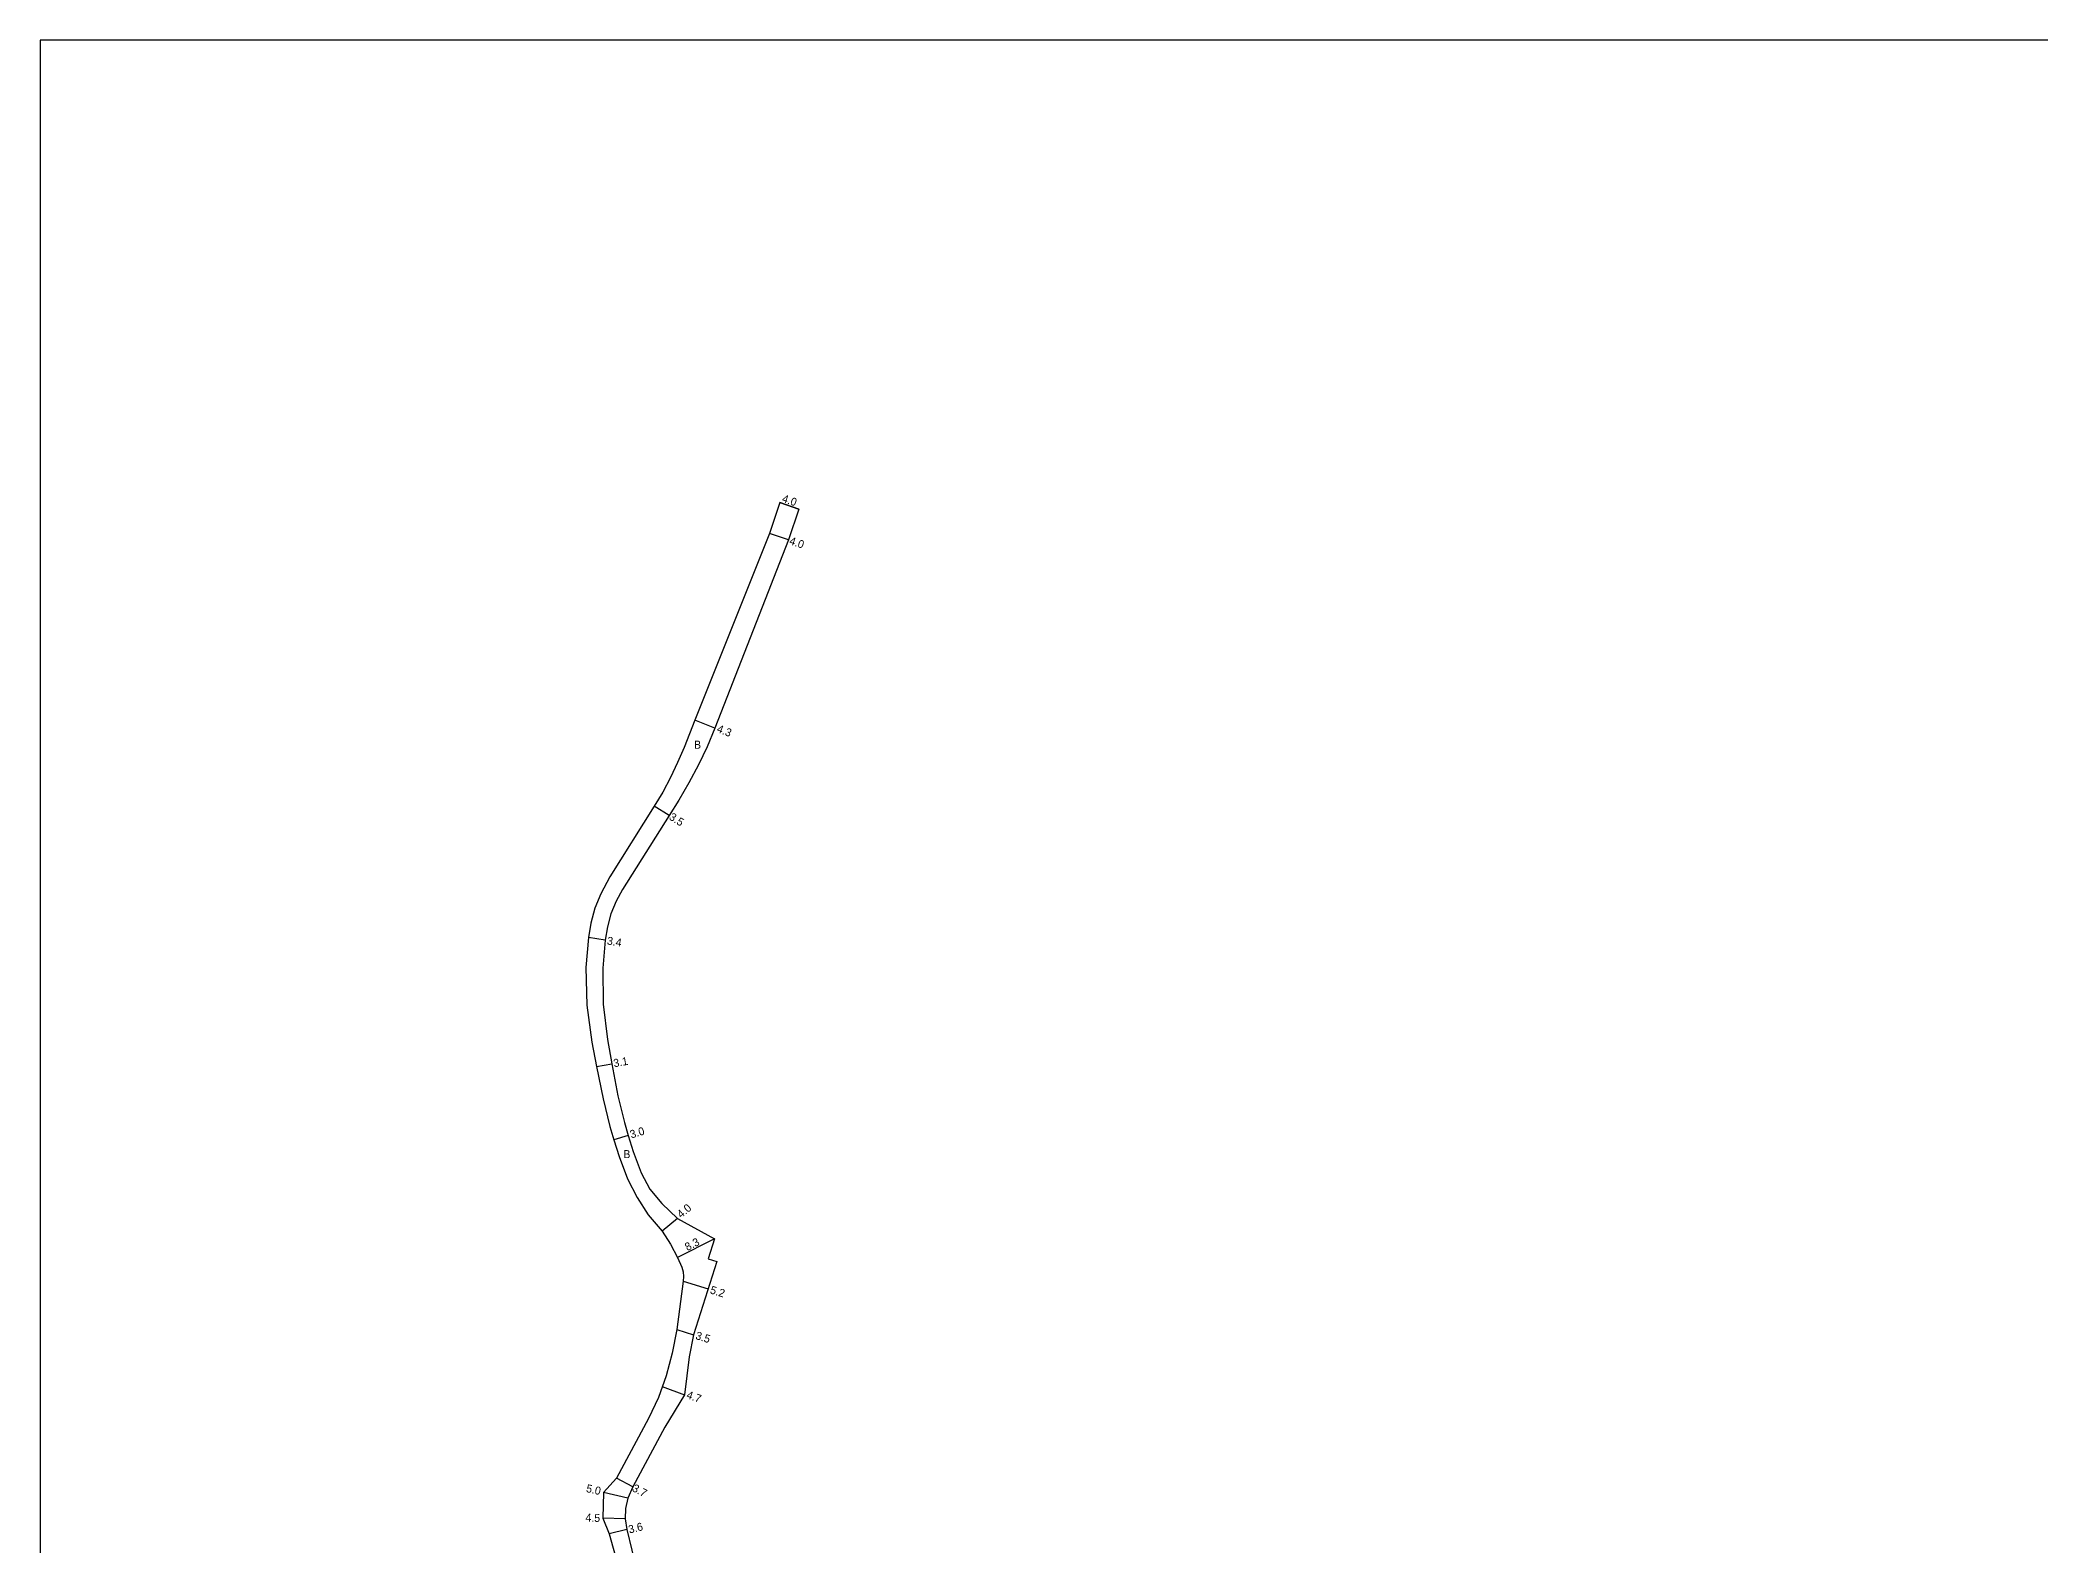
# Model space of a CAD drawing. Header units: metres. Extents: x -4000 to 0, y -102000 to -99000.
# Drawn here: x -800 to -400, y -101700.9 to -101400 of the extents above; entities that cross this region are included whole.
import ezdxf

# ---------------------------------------------------------------- set-up
doc = ezdxf.new("R2010")
doc.units = ezdxf.units.M
doc.header["$LTSCALE"] = 2.5
for name, color, linetype in [('図郭', 7, 'Continuous'), ('幅員', 7, 'Continuous'), ('舗装', 7, 'Continuous'), ('道路', 7, 'Continuous')]:
    doc.layers.add(name, color=color, linetype=linetype)
doc.styles.get("Standard").update_dxf_attribs({"font": ''})
doc.styles.get('Standard').set_extended_font_data('@MS PGothic')

msp = doc.modelspace()

# ---------------------------------------------------------------- linework, layer by layer
at = {"layer": '図郭'}
msp.add_lwpolyline([(0, -102000), (0, -101400), (-800, -101400), (-800, -102000)], close=True, dxfattribs=at)
at = {"layer": '幅員'}
for points in [[(-648.29, -101493.73), (-652.08, -101492.43)], [(-650.4, -101499.89), (-654.18, -101498.6)], [(-665.09, -101537.5), (-669.08, -101535.91)], [(-674.25, -101554.95), (-677.22, -101553.09)], [(-687.01, -101579.86), (-690.37, -101579.32)], [(-688.74, -101605.14), (-685.69, -101604.59)], [(-682.4, -101618.94), (-685.28, -101619.8)], [(-672.57, -101635.47), (-675.63, -101638.05)], [(-665.19, -101639.54), (-672.58, -101643.32)], [(-671.4, -101648.01), (-666.44, -101649.58)], [(-672.67, -101657.67), (-669.34, -101658.73)], [(-675.6, -101669.1), (-671.18, -101670.7)], [(-681.51, -101689.12), (-684.77, -101687.37)], [(-682.49, -101691.35), (-687.37, -101690.27)], [(-683.02, -101695.53), (-687.52, -101695.37)], [(-682.71, -101697.63), (-686.21, -101698.48)]]:
    msp.add_lwpolyline(points, dxfattribs=at)
at = {"layer": '道路'}
for points in [[(-652.08, -101492.43), (-654.18, -101498.6), (-669.08, -101535.91), (-671.26, -101541.37), (-672.55, -101544.4), (-673.97, -101547.37), (-675.53, -101550.27), (-677.22, -101553.09), (-686.1, -101567.24), (-687.91, -101570.62), (-689.08, -101573.48), (-689.91, -101576.46), (-690.37, -101579.32), (-690.89, -101585.34), (-690.71, -101592.87), (-689.71, -101600.27), (-688.74, -101605.14), (-687.44, -101611.6), (-686.08, -101617.12), (-685.28, -101619.8), (-684.24, -101623.1), (-682.56, -101627.56), (-680.64, -101631.32), (-678.41, -101634.74), (-675.63, -101638.05), (-673.94, -101640.65), (-672.58, -101643.32), (-671.67, -101645.25), (-671.44, -101646.15), (-671.35, -101647.08), (-671.4, -101648.01), (-672.67, -101657.67), (-673.66, -101662.43), (-674.81, -101666.92), (-676.39, -101671.27), (-678.38, -101675.46), (-684.77, -101687.37), (-687.37, -101690.27), (-687.52, -101695.37), (-686.21, -101698.48), (-682.2, -101712.81)], [(-648.29, -101493.73), (-650.4, -101499.89), (-665.09, -101537.5), (-666.64, -101541.22), (-668.37, -101544.87), (-670.27, -101548.43), (-672.33, -101551.89), (-674.25, -101554.95), (-683.53, -101569.73), (-684.83, -101572.09), (-685.86, -101574.59), (-686.59, -101577.19), (-687.01, -101579.86), (-687.49, -101585.5), (-687.42, -101592.65), (-686.55, -101599.75), (-685.69, -101604.59), (-684.5, -101610.98), (-683.19, -101616.31), (-682.4, -101618.94), (-681.4, -101622.12), (-679.81, -101626.34), (-678.12, -101629.65), (-675.73, -101632.49), (-672.57, -101635.47), (-665.19, -101639.54), (-666.46, -101643.56), (-664.71, -101644.11), (-669.34, -101658.73), (-670.23, -101663.14), (-671.18, -101670.7), (-675.12, -101677.21), (-681.51, -101689.12), (-682.49, -101691.35), (-682.95, -101693.42), (-683.02, -101695.53), (-682.71, -101697.63), (-675.67, -101726.53)], [(-652.08, -101492.43), (-648.29, -101493.73)]]:
    msp.add_lwpolyline(points, dxfattribs=at)

# ---------------------------------------------------------------- texts
at = {"layer": '幅員'}
for s, rotation, p in [('4.0', 341.16, (-651.8, -101492.26)), ('4.0', 341.16, (-650.34, -101500.72)), ('4.3', 338.2325, (-664.84, -101538.22)), ('3.5', 327.8709, (-674.39, -101555.65)), ('3.4', 350.8969, (-686.74, -101580.73)), ('3.1', 10.1362, (-685.23, -101605.28)), ('3.0', 16.6075, (-681.8, -101619.51)), ('4.0', 40.0108, (-671.84, -101635.52)), ('8.3', 27.109, (-670.59, -101642.02)), ('5.2', 342.4482, (-666.17, -101650.43)), ('3.5', 342.4482, (-669.09, -101659.55)), ('4.7', 340.0642, (-670.9, -101671.37)), ('5.0', 347.4971, (-690.93, -101690.14)), ('3.7', 331.7748, (-681.78, -101689.87)), ('4.5', 357.9787, (-690.97, -101696.05)), ('3.6', 13.701, (-682.17, -101698.45))]:
    msp.add_text(s, height=1.6, rotation=rotation, dxfattribs=at).set_placement(p)
at = {"layer": '舗装'}
for p in [(-669.25, -101541.62), (-683.38, -101623.43)]:
    msp.add_text('B', height=1.6, dxfattribs=at).set_placement(p)

doc.saveas('drawing.dxf')
